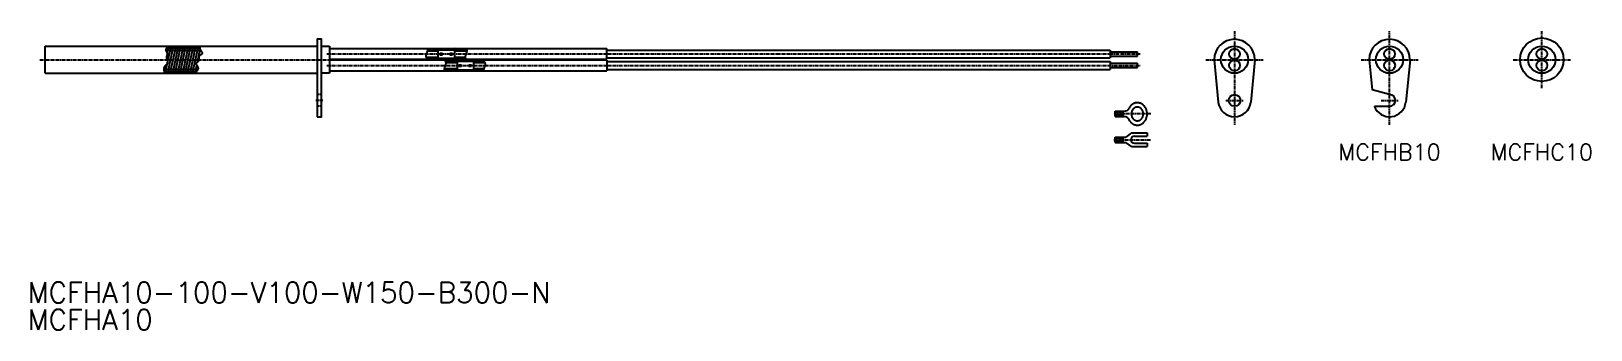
# Model space of a CAD drawing. Extents: x 15 to 588, y 151 to 260.
import ezdxf
from ezdxf.enums import TextEntityAlignment as Align

# ---------------------------------------------------------------- set-up
doc = ezdxf.new("R2010")
doc.units = 0
doc.linetypes.add('CENTER', pattern=[2, 1.25, -0.25, 0.25, -0.25])
doc.linetypes.add('DASHED', pattern=[0.75, 0.5, -0.25])
doc.layers.get('0').update_dxf_attribs({"linetype": 'CONTINUOUS'})
doc.layers.add('CENTER', color=1, linetype='CENTER')
doc.styles.get("Standard").update_dxf_attribs({"font": 'txt.shx', "bigfont": 'extfont.shx'})

msp = doc.modelspace()

# ---------------------------------------------------------------- linework, layer by layer
at = {"color": 7, "linetype": 'CONTINUOUS'}
for p, q in [((20, 245), (20, 255)), ((20, 255), (120, 255)), ((121.5, 255), (124.5, 255)), ((124.5, 255), (124.5, 245)), ((124.5, 254.08), (226.5, 254.08)), ((226.5, 250.14), (226.5, 254.08)), ((226.5, 253.56), (411.5, 253.56)), ((411.5, 253.56), (411.5, 250.65)), ((411.5, 252.91), (421.5, 252.91)), ((421.5, 251.3), (421.5, 252.91)), ((124.5, 250.14), (226.5, 250.14)), ((226.5, 249.86), (124.5, 249.86)), ((226.5, 250.65), (411.5, 250.65)), ((226.5, 249.86), (226.5, 245.92)), ((226.5, 249.35), (411.5, 249.35)), ((411.5, 251.3), (421.5, 251.3)), ((411.5, 249.35), (411.5, 246.44)), ((411.5, 248.7), (421.5, 248.7)), ((411.5, 247.09), (421.5, 247.09)), ((421.5, 247.09), (421.5, 248.7)), ((449.73, 250), (451.26, 234.4)), ((464.73, 250), (463.2, 234.4)), ((506.69, 250), (507.81, 238.87)), ((521.77, 250), (520.2, 234.4)), ((20, 245), (120, 245)), ((124.5, 245), (121.5, 245)), ((124.5, 245.92), (226.5, 245.92)), ((226.5, 246.44), (411.5, 246.44)), ((514.23, 237.15), (507.81, 238.87)), ((413.38, 229.04), (413.38, 231.05)), ((413.38, 231.05), (416.65, 231.05)), ((416.21, 230.47), (413.38, 230.47)), ((416.21, 229.62), (413.38, 229.62)), ((416.21, 231.05), (416.21, 229.04)), ((418.57, 232.42), (418.44, 232.21)), ((508.63, 232.85), (514.23, 232.85)), ((413.38, 229.04), (416.65, 229.04)), ((418.57, 227.67), (418.44, 227.88)), ((413.38, 219.54), (413.38, 221.55)), ((413.38, 221.55), (417.24, 221.55)), ((416.21, 220.97), (413.38, 220.97)), ((416.21, 220.13), (413.38, 220.13)), ((413.38, 219.54), (417.24, 219.54)), ((416.21, 221.55), (416.21, 219.54)), ((419.3, 223.07), (417.24, 221.55)), ((419.3, 218.03), (417.24, 219.54)), ((419.3, 223.07), (425.09, 223.07)), ((419.3, 218.03), (425.09, 218.03)), ((420.43, 221.83), (425.09, 221.83)), ((420.43, 219.27), (425.09, 219.27)), ((425.09, 223.07), (425.09, 221.83)), ((425.09, 219.27), (425.09, 218.03))]:
    msp.add_line(p, q, dxfattribs=at)
at = {"color": 3, "linetype": 'CONTINUOUS'}
for p, q in [((64.24, 245.67), (66.1, 254.38)), ((64.36, 253.49), (76.87, 253.49)), ((64.81, 252.37), (65.24, 254.38)), ((65.08, 254.38), (77.04, 254.38)), ((65.15, 245.64), (67.02, 254.38)), ((66.06, 245.64), (67.93, 254.38)), ((66.98, 245.64), (68.84, 254.38)), ((67.9, 245.68), (69.76, 254.38)), ((68.8, 245.64), (70.67, 254.38)), ((69.72, 245.64), (71.58, 254.38)), ((70.63, 245.63), (72.5, 254.38)), ((71.54, 245.64), (73.41, 254.38)), ((72.45, 245.62), (74.32, 254.38)), ((73.37, 245.64), (75.24, 254.38)), ((74.28, 245.64), (76.15, 254.38)), ((75.94, 249.12), (76.93, 253.78)), ((77.04, 254.84), (77.04, 254.84)), ((160.44, 253.24), (164.49, 253.24)), ((160.5, 253.56), (162.65, 253.56)), ((162.65, 253.56), (164.47, 254.08)), ((162.98, 253.24), (164.49, 253.67)), ((164.49, 252.11), (164.49, 253.67)), ((164.49, 253.67), (170.41, 253.67)), ((165.06, 252.11), (165.06, 252.39)), ((165.06, 252.39), (166.03, 252.39)), ((166.03, 252.11), (166.03, 252.39)), ((168.72, 252.11), (168.72, 252.39)), ((168.72, 252.39), (169.69, 252.39)), ((169.69, 252.11), (169.69, 252.39)), ((171.92, 253.24), (170.41, 253.67)), ((170.41, 253.67), (170.41, 250.54)), ((170.41, 253.24), (174.95, 253.24)), ((172.25, 253.56), (170.44, 254.08)), ((172.25, 253.56), (174.94, 253.56)), ((75.19, 245.64), (75.67, 247.86)), ((160, 250.97), (164.49, 250.97)), ((160.13, 250.65), (162.65, 250.65)), ((162.65, 250.65), (164.47, 250.14)), ((162.98, 250.97), (164.49, 250.54)), ((164.49, 250.54), (164.49, 252.11)), ((164.49, 250.54), (170.41, 250.54)), ((165.06, 251.83), (165.06, 252.11)), ((165.06, 251.83), (166.03, 251.83)), ((166.03, 251.83), (166.03, 252.11)), ((166.69, 246.76), (171.5, 246.76)), ((167.12, 249.35), (169.66, 249.35)), ((167.22, 249.03), (171.5, 249.03)), ((168.72, 251.83), (168.72, 252.11)), ((168.72, 251.83), (169.69, 251.83)), ((169.66, 249.35), (171.48, 249.86)), ((169.69, 251.83), (169.69, 252.11)), ((169.99, 249.03), (171.5, 249.46)), ((169.99, 246.76), (171.5, 246.33)), ((171.92, 250.97), (170.41, 250.54)), ((170.41, 250.97), (174.38, 250.97)), ((172.25, 250.65), (170.44, 250.14)), ((171.5, 249.46), (177.42, 249.46)), ((171.5, 247.89), (171.5, 249.46)), ((171.5, 246.33), (171.5, 247.89)), ((172.07, 247.89), (172.07, 248.17)), ((172.07, 248.17), (173.04, 248.17)), ((172.07, 247.61), (172.07, 247.89)), ((172.07, 247.61), (173.04, 247.61)), ((172.25, 250.65), (174.41, 250.65)), ((173.04, 247.89), (173.04, 248.17)), ((173.04, 247.61), (173.04, 247.89)), ((175.72, 247.89), (175.72, 248.17)), ((175.72, 248.17), (176.7, 248.17)), ((175.72, 247.61), (175.72, 247.89)), ((175.72, 247.61), (176.7, 247.61)), ((176.7, 247.89), (176.7, 248.17)), ((176.7, 247.61), (176.7, 247.89)), ((178.93, 249.03), (177.42, 249.46)), ((177.42, 249.46), (177.42, 246.33)), ((177.42, 249.03), (181.5, 249.03)), ((177.42, 246.76), (181.24, 246.76)), ((178.93, 246.76), (177.42, 246.33)), ((179.26, 249.35), (177.44, 249.86)), ((179.26, 249.35), (181.32, 249.35)), ((63.58, 246.51), (75.83, 246.51)), ((64.02, 245.62), (75.45, 245.62)), ((166.66, 246.44), (169.66, 246.44)), ((169.66, 246.44), (171.48, 245.92)), ((171.5, 246.33), (177.42, 246.33)), ((179.26, 246.44), (177.44, 245.92)), ((179.26, 246.44), (181.15, 246.44))]:
    msp.add_line(p, q, dxfattribs=at)
at = {"color": 3, "linetype": 'DASHED'}
for p, q in [((121.5, 237.15), (120, 237.15)), ((121.5, 232.85), (120, 232.85))]:
    msp.add_line(p, q, dxfattribs=at)
at = {"color": 3, "linetype": 'CONTINUOUS', "flags": 128}
for points in [[(65.21, 255), (65.08, 254.88), (64.89, 254.68), (64.71, 254.49), (64.55, 254.3), (64.43, 254.1), (64.33, 253.91), (64.28, 253.71), (64.27, 253.52), (64.32, 253.32), (64.36, 253.24), (64.4, 253.15), (64.46, 253.06), (64.51, 252.97), (64.57, 252.88), (64.63, 252.79), (64.69, 252.7), (64.73, 252.61), (64.77, 252.52), (64.8, 252.42), (64.82, 252.28), (64.82, 252.14), (64.8, 252), (64.77, 251.86), (64.72, 251.71), (64.67, 251.57), (64.62, 251.42), (64.58, 251.27), (64.55, 251.12), (64.53, 250.97), (64.53, 250.75), (64.56, 250.53), (64.62, 250.31), (64.68, 250.09), (64.76, 249.88), (64.83, 249.67), (64.9, 249.46), (64.94, 249.26), (64.96, 249.07), (64.94, 248.88), (64.88, 248.7), (64.78, 248.52), (64.66, 248.34), (64.51, 248.17), (64.34, 248), (64.17, 247.83), (64.01, 247.65), (63.86, 247.47), (63.73, 247.28), (63.63, 247.08), (63.58, 246.94), (63.55, 246.8), (63.53, 246.66), (63.52, 246.51), (63.53, 246.36), (63.55, 246.21), (63.57, 246.06), (63.61, 245.91), (63.65, 245.77), (63.69, 245.63), (63.73, 245.53), (63.77, 245.44), (63.81, 245.34), (63.85, 245.25), (63.89, 245.16), (63.93, 245.07), (63.97, 245)], [(77.13, 255), (77.12, 254.99), (77.04, 254.86), (76.97, 254.73), (76.91, 254.59), (76.87, 254.46), (76.84, 254.33), (76.83, 254.19), (76.84, 254.05), (76.9, 253.87), (76.98, 253.68), (77.1, 253.49), (77.22, 253.3), (77.35, 253.12), (77.47, 252.94), (77.57, 252.76), (77.64, 252.59), (77.67, 252.43), (77.66, 252.29), (77.6, 252.16), (77.5, 252.05), (77.37, 251.94), (77.23, 251.83), (77.07, 251.73), (76.91, 251.62), (76.77, 251.5), (76.63, 251.38), (76.52, 251.25), (76.45, 251.11), (76.42, 250.98), (76.41, 250.84), (76.42, 250.7), (76.44, 250.55), (76.46, 250.4), (76.49, 250.26), (76.51, 250.11), (76.52, 249.97), (76.51, 249.83), (76.48, 249.7), (76.41, 249.57), (76.31, 249.45), (76.2, 249.33), (76.07, 249.22), (75.93, 249.12), (75.8, 249.01), (75.68, 248.91), (75.57, 248.8), (75.49, 248.69), (75.44, 248.58), (75.42, 248.42), (75.46, 248.25), (75.54, 248.07), (75.65, 247.89), (75.78, 247.7), (75.9, 247.51), (76.02, 247.31), (76.12, 247.12), (76.18, 246.93), (76.2, 246.75), (76.17, 246.61), (76.12, 246.48), (76.04, 246.34), (75.95, 246.21), (75.85, 246.08), (75.75, 245.95), (75.66, 245.82), (75.57, 245.68), (75.51, 245.54), (75.47, 245.4), (75.46, 245.34), (75.45, 245.27), (75.45, 245.21), (75.46, 245.14), (75.47, 245.07), (75.48, 245), (75.48, 245)]]:
    msp.add_lwpolyline(points, dxfattribs=at)
at = {"color": 7, "linetype": 'CONTINUOUS'}
msp.add_lwpolyline([(120, 229), (121.5, 229), (121.5, 257.5), (120, 257.5)], close=True, dxfattribs=at)
at = {"color": 3, "linetype": 'CONTINUOUS'}
for points in [[(160.47, 254.08, 0), (160.48, 254.06, 0), (160.49, 254.02, 0), (160.5, 253.97, 0), (160.5, 253.92, 0), (160.51, 253.87, 0), (160.51, 253.82, 0), (160.51, 253.77, 0), (160.51, 253.72, 0), (160.51, 253.67, 0), (160.51, 253.62, 0), (160.5, 253.57, 0), (160.5, 253.52, 0), (160.49, 253.47, 0), (160.48, 253.42, 0), (160.47, 253.37, 0), (160.46, 253.32, 0), (160.45, 253.26, 0), (160.43, 253.21, 0), (160.42, 253.16, 0), (160.41, 253.11, 0), (160.39, 253.06, 0), (160.37, 253, 0), (160.36, 252.95, 0), (160.34, 252.9, 0), (160.32, 252.85, 0), (160.31, 252.8, 0), (160.29, 252.74, 0), (160.27, 252.69, 0), (160.25, 252.64, 0), (160.23, 252.59, 0), (160.21, 252.53, 0), (160.19, 252.48, 0), (160.18, 252.43, 0), (160.16, 252.38, 0), (160.14, 252.32, 0), (160.12, 252.27, 0), (160.1, 252.22, 0), (160.09, 252.17, 0), (160.07, 252.11, 0), (160.05, 252.06, 0), (160.04, 252.01, 0), (160.02, 251.96, 0), (160.01, 251.91, 0), (160, 251.86, 0), (159.99, 251.8, 0), (159.98, 251.75, 0), (159.97, 251.7, 0), (159.96, 251.65, 0), (159.95, 251.6, 0), (159.95, 251.55, 0), (159.94, 251.5, 0), (159.94, 251.45, 0), (159.94, 251.4, 0), (159.94, 251.35, 0), (159.94, 251.3, 0), (159.94, 251.25, 0), (159.95, 251.2, 0), (159.95, 251.15, 0), (159.96, 251.11, 0), (159.97, 251.06, 0), (159.99, 251.01, 0), (160, 250.96, 0), (160.02, 250.91, 0), (160.04, 250.87, 0), (160.05, 250.82, 0), (160.08, 250.77, 0), (160.1, 250.73, 0), (160.12, 250.68, 0), (160.14, 250.64, 0), (160.17, 250.59, 0), (160.2, 250.54, 0), (160.22, 250.5, 0), (160.25, 250.45, 0), (160.28, 250.41, 0), (160.31, 250.36, 0), (160.34, 250.32, 0), (160.37, 250.27, 0), (160.4, 250.23, 0), (160.43, 250.18, 0), (160.46, 250.14, 0)], [(174.73, 254.08, 0), (174.74, 254.06, 0), (174.77, 254.01, 0), (174.79, 253.96, 0), (174.81, 253.92, 0), (174.84, 253.87, 0), (174.86, 253.82, 0), (174.88, 253.78, 0), (174.89, 253.73, 0), (174.91, 253.68, 0), (174.92, 253.63, 0), (174.93, 253.59, 0), (174.94, 253.54, 0), (174.95, 253.49, 0), (174.95, 253.44, 0), (174.95, 253.39, 0), (174.96, 253.34, 0), (174.95, 253.29, 0), (174.95, 253.24, 0), (174.95, 253.19, 0), (174.94, 253.14, 0), (174.94, 253.09, 0), (174.93, 253.04, 0), (174.92, 252.99, 0), (174.91, 252.94, 0), (174.9, 252.89, 0), (174.89, 252.83, 0), (174.88, 252.78, 0), (174.86, 252.73, 0), (174.85, 252.68, 0), (174.83, 252.63, 0), (174.82, 252.57, 0), (174.8, 252.52, 0), (174.78, 252.47, 0), (174.77, 252.42, 0), (174.75, 252.37, 0), (174.73, 252.31, 0), (174.71, 252.26, 0), (174.69, 252.21, 0), (174.67, 252.16, 0), (174.66, 252.1, 0), (174.64, 252.05, 0), (174.62, 252, 0), (174.6, 251.95, 0), (174.58, 251.89, 0), (174.56, 251.84, 0), (174.55, 251.79, 0), (174.53, 251.74, 0), (174.51, 251.68, 0), (174.5, 251.63, 0), (174.48, 251.58, 0), (174.47, 251.53, 0), (174.45, 251.48, 0), (174.44, 251.43, 0), (174.43, 251.37, 0), (174.42, 251.32, 0), (174.41, 251.27, 0), (174.4, 251.22, 0), (174.39, 251.17, 0), (174.39, 251.12, 0), (174.38, 251.07, 0), (174.38, 251.02, 0), (174.38, 250.97, 0), (174.38, 250.92, 0), (174.38, 250.87, 0), (174.38, 250.82, 0), (174.39, 250.77, 0), (174.4, 250.72, 0), (174.41, 250.68, 0), (174.42, 250.63, 0), (174.43, 250.58, 0), (174.44, 250.53, 0), (174.46, 250.48, 0), (174.48, 250.44, 0), (174.5, 250.39, 0), (174.52, 250.34, 0), (174.54, 250.3, 0), (174.56, 250.25, 0), (174.59, 250.21, 0), (174.61, 250.16, 0), (174.63, 250.14, 0)], [(166.83, 249.86, 0), (166.83, 249.86, 0), (166.86, 249.81, 0), (166.88, 249.77, 0), (166.91, 249.72, 0), (166.94, 249.68, 0), (166.97, 249.63, 0), (166.99, 249.58, 0), (167.02, 249.54, 0), (167.04, 249.49, 0), (167.07, 249.45, 0), (167.09, 249.4, 0), (167.11, 249.35, 0), (167.13, 249.31, 0), (167.15, 249.26, 0), (167.17, 249.21, 0), (167.18, 249.16, 0), (167.2, 249.12, 0), (167.21, 249.07, 0), (167.22, 249.02, 0), (167.22, 248.97, 0), (167.23, 248.92, 0), (167.23, 248.87, 0), (167.23, 248.82, 0), (167.23, 248.77, 0), (167.23, 248.72, 0), (167.23, 248.67, 0), (167.22, 248.62, 0), (167.22, 248.57, 0), (167.21, 248.52, 0), (167.2, 248.47, 0), (167.19, 248.42, 0), (167.18, 248.37, 0), (167.17, 248.32, 0), (167.15, 248.26, 0), (167.14, 248.21, 0), (167.13, 248.16, 0), (167.11, 248.11, 0), (167.09, 248.06, 0), (167.08, 248, 0), (167.06, 247.95, 0), (167.04, 247.9, 0), (167.03, 247.85, 0), (167.01, 247.8, 0), (166.99, 247.74, 0), (166.97, 247.69, 0), (166.95, 247.64, 0), (166.93, 247.59, 0), (166.91, 247.53, 0), (166.9, 247.48, 0), (166.88, 247.43, 0), (166.86, 247.38, 0), (166.84, 247.32, 0), (166.82, 247.27, 0), (166.81, 247.22, 0), (166.79, 247.17, 0), (166.77, 247.11, 0), (166.76, 247.06, 0), (166.74, 247.01, 0), (166.73, 246.96, 0), (166.72, 246.91, 0), (166.71, 246.86, 0), (166.7, 246.8, 0), (166.69, 246.75, 0), (166.68, 246.7, 0), (166.67, 246.65, 0), (166.67, 246.6, 0), (166.66, 246.55, 0), (166.66, 246.5, 0), (166.66, 246.45, 0), (166.66, 246.4, 0), (166.66, 246.35, 0), (166.66, 246.3, 0), (166.67, 246.25, 0), (166.67, 246.21, 0), (166.68, 246.16, 0), (166.69, 246.11, 0), (166.71, 246.06, 0), (166.72, 246.01, 0), (166.74, 245.97, 0), (166.76, 245.92, 0), (166.76, 245.92, 0)], [(181.09, 249.86, 0), (181.09, 249.85, 0), (181.11, 249.8, 0), (181.12, 249.75, 0), (181.14, 249.71, 0), (181.16, 249.66, 0), (181.18, 249.61, 0), (181.2, 249.57, 0), (181.22, 249.52, 0), (181.25, 249.48, 0), (181.27, 249.43, 0), (181.3, 249.38, 0), (181.33, 249.34, 0), (181.35, 249.29, 0), (181.38, 249.25, 0), (181.41, 249.2, 0), (181.43, 249.16, 0), (181.46, 249.11, 0), (181.49, 249.06, 0), (181.51, 249.02, 0), (181.53, 248.97, 0), (181.56, 248.92, 0), (181.58, 248.88, 0), (181.6, 248.83, 0), (181.61, 248.78, 0), (181.63, 248.74, 0), (181.64, 248.69, 0), (181.65, 248.64, 0), (181.66, 248.59, 0), (181.67, 248.54, 0), (181.67, 248.49, 0), (181.67, 248.44, 0), (181.68, 248.39, 0), (181.67, 248.34, 0), (181.67, 248.29, 0), (181.67, 248.24, 0), (181.66, 248.19, 0), (181.66, 248.14, 0), (181.65, 248.09, 0), (181.64, 248.04, 0), (181.63, 247.99, 0), (181.62, 247.94, 0), (181.61, 247.89, 0), (181.6, 247.84, 0), (181.58, 247.78, 0), (181.57, 247.73, 0), (181.55, 247.68, 0), (181.54, 247.63, 0), (181.52, 247.58, 0), (181.5, 247.52, 0), (181.49, 247.47, 0), (181.47, 247.42, 0), (181.45, 247.37, 0), (181.43, 247.31, 0), (181.41, 247.26, 0), (181.39, 247.21, 0), (181.38, 247.16, 0), (181.36, 247.1, 0), (181.34, 247.05, 0), (181.32, 247, 0), (181.3, 246.95, 0), (181.28, 246.89, 0), (181.27, 246.84, 0), (181.25, 246.79, 0), (181.23, 246.74, 0), (181.22, 246.69, 0), (181.2, 246.63, 0), (181.19, 246.58, 0), (181.17, 246.53, 0), (181.16, 246.48, 0), (181.15, 246.43, 0), (181.14, 246.38, 0), (181.13, 246.32, 0), (181.12, 246.27, 0), (181.11, 246.22, 0), (181.11, 246.17, 0), (181.1, 246.12, 0), (181.1, 246.07, 0), (181.1, 246.02, 0), (181.1, 245.97, 0), (181.1, 245.92, 0), (181.1, 245.92, 0)]]:
    msp.add_polyline3d(points, dxfattribs=at)
at = {"color": 7, "linetype": 'CONTINUOUS'}
for points in [[(418.57, 227.67, 0), (418.65, 227.54, 0), (418.74, 227.41, 0), (418.83, 227.29, 0), (418.93, 227.17, 0), (419.03, 227.06, 0), (419.14, 226.94, 0), (419.25, 226.84, 0), (419.36, 226.74, 0), (419.47, 226.65, 0), (419.59, 226.56, 0), (419.71, 226.47, 0), (419.84, 226.4, 0), (419.96, 226.32, 0), (420.09, 226.26, 0), (420.22, 226.2, 0), (420.36, 226.14, 0), (420.49, 226.09, 0), (420.63, 226.05, 0), (420.77, 226.01, 0), (420.91, 225.98, 0), (421.05, 225.96, 0), (421.19, 225.94, 0), (421.33, 225.93, 0), (421.47, 225.93, 0), (421.61, 225.93, 0), (421.75, 225.94, 0), (421.9, 225.95, 0), (422.04, 225.97, 0), (422.18, 226, 0), (422.31, 226.03, 0), (422.45, 226.07, 0), (422.59, 226.12, 0), (422.72, 226.17, 0), (422.85, 226.23, 0), (422.98, 226.3, 0), (423.11, 226.37, 0), (423.24, 226.44, 0), (423.36, 226.52, 0), (423.48, 226.61, 0), (423.6, 226.7, 0), (423.71, 226.8, 0), (423.82, 226.9, 0), (423.93, 227.01, 0), (424.03, 227.12, 0), (424.13, 227.24, 0), (424.22, 227.36, 0), (424.31, 227.48, 0), (424.4, 227.61, 0), (424.48, 227.75, 0), (424.56, 227.88, 0), (424.63, 228.02, 0), (424.7, 228.17, 0), (424.76, 228.31, 0), (424.81, 228.46, 0), (424.87, 228.61, 0), (424.91, 228.76, 0), (424.95, 228.92, 0), (424.99, 229.08, 0), (425.02, 229.24, 0), (425.05, 229.4, 0), (425.07, 229.56, 0), (425.08, 229.72, 0), (425.09, 229.88, 0), (425.09, 230.04, 0), (425.09, 230.21, 0), (425.08, 230.37, 0), (425.07, 230.53, 0), (425.05, 230.69, 0), (425.02, 230.85, 0), (424.99, 231.01, 0), (424.95, 231.17, 0), (424.91, 231.32, 0), (424.87, 231.47, 0), (424.81, 231.63, 0), (424.76, 231.78, 0), (424.7, 231.92, 0), (424.63, 232.06, 0), (424.56, 232.2, 0), (424.48, 232.34, 0), (424.4, 232.47, 0), (424.31, 232.6, 0), (424.22, 232.73, 0), (424.13, 232.85, 0), (424.03, 232.96, 0), (423.93, 233.08, 0), (423.82, 233.19, 0), (423.71, 233.29, 0), (423.6, 233.38, 0), (423.48, 233.48, 0), (423.36, 233.56, 0), (423.24, 233.65, 0), (423.11, 233.72, 0), (422.98, 233.79, 0), (422.85, 233.85, 0), (422.72, 233.91, 0), (422.59, 233.97, 0), (422.45, 234.01, 0), (422.31, 234.05, 0), (422.18, 234.09, 0), (422.04, 234.11, 0), (421.9, 234.13, 0), (421.75, 234.15, 0), (421.61, 234.16, 0), (421.47, 234.16, 0), (421.33, 234.15, 0), (421.19, 234.14, 0), (421.05, 234.13, 0), (420.91, 234.1, 0), (420.77, 234.07, 0), (420.63, 234.04, 0), (420.49, 233.99, 0), (420.36, 233.94, 0), (420.22, 233.89, 0), (420.09, 233.83, 0), (419.96, 233.76, 0), (419.84, 233.69, 0), (419.71, 233.61, 0), (419.59, 233.53, 0), (419.47, 233.44, 0), (419.36, 233.34, 0), (419.25, 233.25, 0), (419.14, 233.14, 0), (419.03, 233.03, 0), (418.93, 232.92, 0), (418.83, 232.8, 0), (418.74, 232.68, 0), (418.65, 232.55, 0), (418.57, 232.42, 0)], [(421.5, 227.52, 0), (421.61, 227.53, 0), (421.72, 227.53, 0), (421.82, 227.55, 0), (421.93, 227.57, 0), (422.03, 227.6, 0), (422.14, 227.63, 0), (422.24, 227.67, 0), (422.34, 227.71, 0), (422.44, 227.76, 0), (422.54, 227.82, 0), (422.63, 227.88, 0), (422.72, 227.95, 0), (422.81, 228.02, 0), (422.89, 228.09, 0), (422.98, 228.18, 0), (423.06, 228.26, 0), (423.13, 228.35, 0), (423.2, 228.44, 0), (423.27, 228.54, 0), (423.33, 228.64, 0), (423.39, 228.75, 0), (423.44, 228.85, 0), (423.49, 228.96, 0), (423.53, 229.08, 0), (423.57, 229.19, 0), (423.61, 229.31, 0), (423.63, 229.43, 0), (423.66, 229.55, 0), (423.68, 229.67, 0), (423.69, 229.8, 0), (423.7, 229.92, 0), (423.7, 230.04, 0), (423.7, 230.17, 0), (423.69, 230.29, 0), (423.68, 230.41, 0), (423.66, 230.53, 0), (423.63, 230.66, 0), (423.61, 230.78, 0), (423.57, 230.89, 0), (423.53, 231.01, 0), (423.49, 231.12, 0), (423.44, 231.23, 0), (423.39, 231.34, 0), (423.33, 231.44, 0), (423.27, 231.55, 0), (423.2, 231.64, 0), (423.13, 231.74, 0), (423.06, 231.83, 0), (422.98, 231.91, 0), (422.89, 231.99, 0), (422.81, 232.07, 0), (422.72, 232.14, 0), (422.63, 232.21, 0), (422.54, 232.27, 0), (422.44, 232.32, 0), (422.34, 232.37, 0), (422.24, 232.42, 0), (422.14, 232.46, 0), (422.03, 232.49, 0), (421.93, 232.52, 0), (421.82, 232.54, 0), (421.72, 232.55, 0), (421.61, 232.56, 0), (421.5, 232.56, 0), (421.39, 232.56, 0), (421.28, 232.55, 0), (421.18, 232.54, 0), (421.07, 232.52, 0), (420.97, 232.49, 0), (420.86, 232.46, 0), (420.76, 232.42, 0), (420.66, 232.37, 0), (420.56, 232.32, 0), (420.46, 232.27, 0), (420.37, 232.21, 0), (420.28, 232.14, 0), (420.19, 232.07, 0), (420.11, 231.99, 0), (420.02, 231.91, 0), (419.95, 231.83, 0), (419.87, 231.74, 0), (419.8, 231.64, 0), (419.73, 231.55, 0), (419.67, 231.44, 0), (419.61, 231.34, 0), (419.56, 231.23, 0), (419.51, 231.12, 0), (419.47, 231.01, 0), (419.43, 230.89, 0), (419.4, 230.78, 0), (419.37, 230.66, 0), (419.34, 230.53, 0), (419.32, 230.41, 0), (419.31, 230.29, 0), (419.3, 230.17, 0), (419.3, 230.04, 0), (419.3, 229.92, 0), (419.31, 229.8, 0), (419.32, 229.67, 0), (419.34, 229.55, 0), (419.37, 229.43, 0), (419.4, 229.31, 0), (419.43, 229.19, 0), (419.47, 229.08, 0), (419.51, 228.96, 0), (419.56, 228.85, 0), (419.61, 228.75, 0), (419.67, 228.64, 0), (419.73, 228.54, 0), (419.8, 228.44, 0), (419.87, 228.35, 0), (419.95, 228.26, 0), (420.02, 228.18, 0), (420.11, 228.09, 0), (420.19, 228.02, 0), (420.28, 227.95, 0), (420.37, 227.88, 0), (420.46, 227.82, 0), (420.56, 227.76, 0), (420.66, 227.71, 0), (420.76, 227.67, 0), (420.86, 227.63, 0), (420.97, 227.6, 0), (421.07, 227.57, 0), (421.18, 227.55, 0), (421.28, 227.53, 0), (421.39, 227.53, 0), (421.5, 227.52, 0)]]:
    msp.add_polyline3d(points, dxfattribs=at)
for centre, radius in [((457.23, 250), 5), ((457.23, 252.11), 1.97), ((514.23, 250), 5), ((514.23, 252.11), 1.97), ((570.22, 250), 8), ((570.22, 250), 5), ((570.22, 252.11), 1.97), ((457.23, 247.89), 2), ((514.23, 247.89), 2), ((570.22, 247.89), 2), ((457.23, 235), 2.15)]:
    msp.add_circle(centre, radius, dxfattribs=at)
for centre, radius, start, end in [((457.23, 250), 7.5, 360, 180), ((514.23, 250), 7.5, 0, 180), ((514.23, 235), 2.15, 270, 90), ((416.64, 233.03), 1.98, 270.23789, 335.37106), ((457.23, 235), 6, 185.73917, 354.26083), ((514.23, 235), 6, 200.99788, 354.26083), ((416.64, 227.06), 1.98, 24.62894, 89.76211), ((420.43, 220.55), 1.28, 90, 270)]:
    msp.add_arc(centre, radius, start, end, dxfattribs=at)
at = {"layer": 'CENTER', "color": 1, "linetype": 'CENTER'}
for p, q in [((457.23, 260.5), (457.23, 226.03)), ((514.23, 226), (514.23, 260.5)), ((570.22, 239.5), (570.22, 260.5)), ((18, 250), (125.5, 250)), ((123.5, 252.11), (226.76, 252.11)), ((123.5, 247.89), (226.76, 247.89)), ((226.76, 252.11), (411.5, 252.11)), ((226.76, 247.89), (422.5, 247.89)), ((411.5, 252.11), (422.5, 252.11)), ((446.73, 250), (467.73, 250)), ((503.73, 250), (524.73, 250)), ((559.72, 250), (580.72, 250)), ((122, 235), (119.5, 235)), ((426.41, 230.04), (412.86, 230.04)), ((454.08, 235), (460.38, 235)), ((511.08, 235), (517.38, 235)), ((412.86, 220.55), (426.41, 220.55))]:
    msp.add_line(p, q, dxfattribs=at)

# ---------------------------------------------------------------- texts
at = {"color": 7, "linetype": 'CONTINUOUS'}
for s, p in [('MCFHB10', (514.23, 216)), ('MCFHC10', (570.22, 216))]:
    msp.add_text(s, height=6, dxfattribs=at).set_placement(p, align=Align.MIDDLE)
for s, p in [('MCFHA10-100-V100-W150-B300-N', (13.52, 164.34)), ('MCFHA10', (13.52, 154.34))]:
    msp.add_text(s, height=7.5, dxfattribs=at).set_placement(p, align=Align.MIDDLE_LEFT)

doc.saveas('drawing.dxf')
